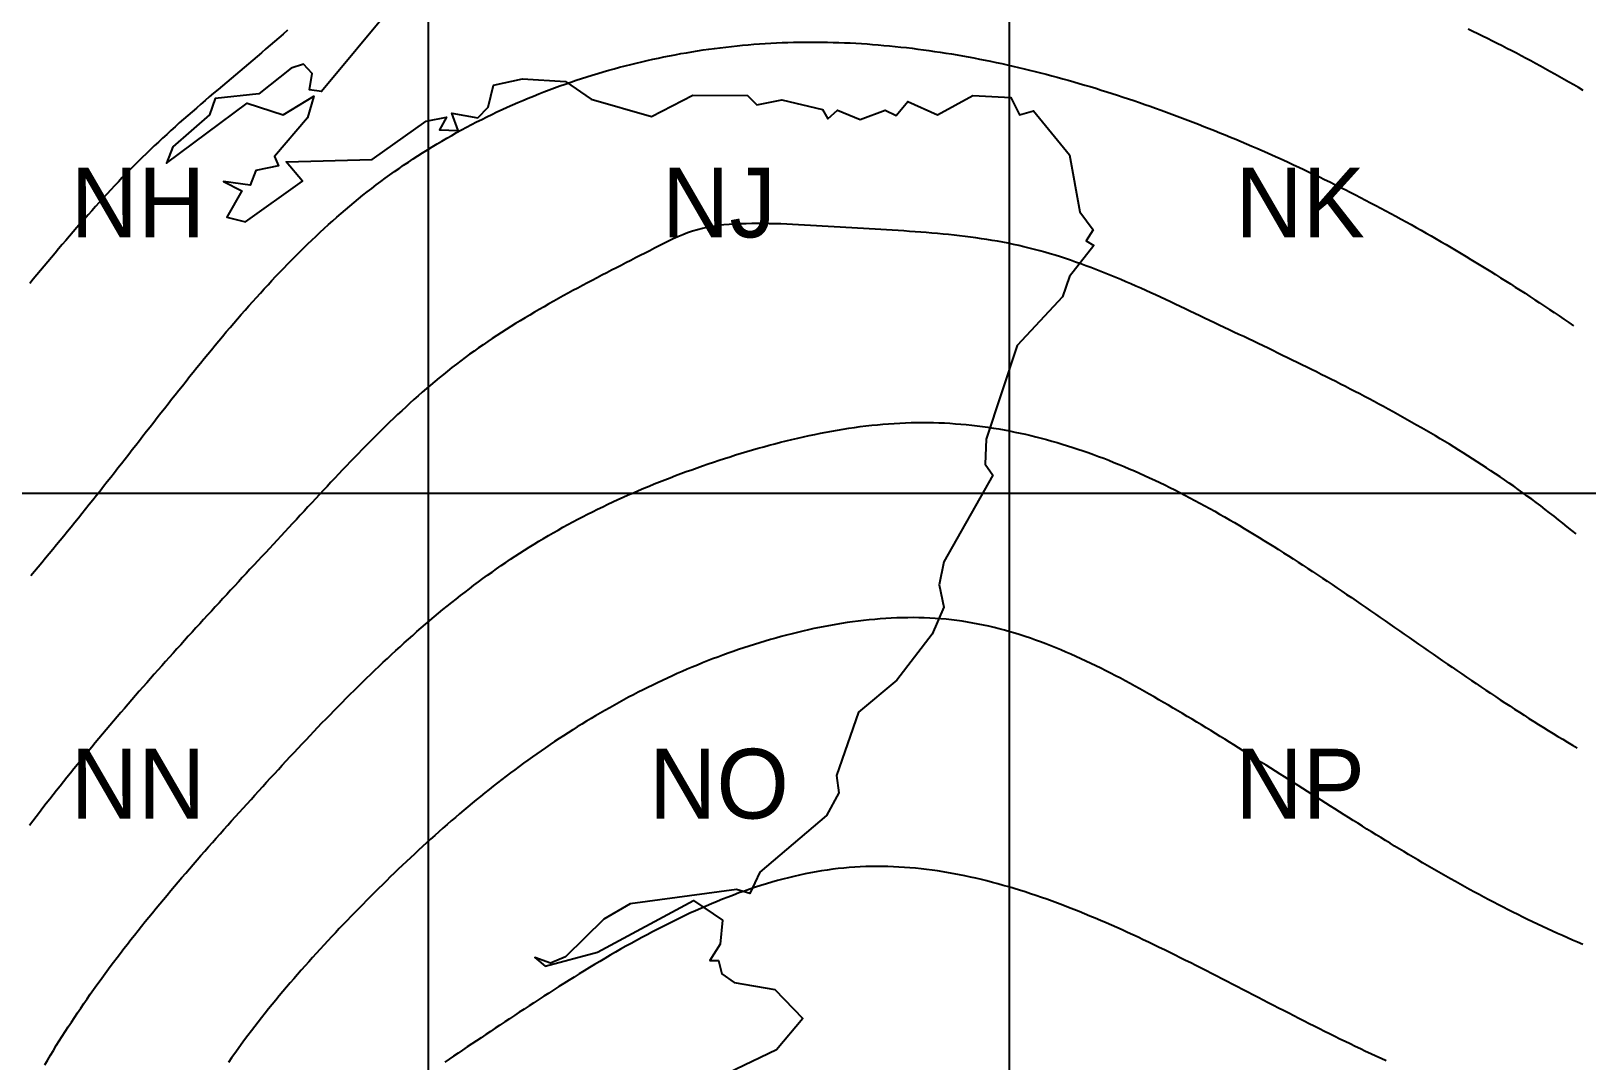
# Model space of a CAD drawing. Header units: metres. Extents: x -206260 to 760000, y -120000 to 1300000.
# Drawn here: x 231621 to 499353, y 702300 to 879497 of the extents above; entities that cross this region are included whole.
import ezdxf
from ezdxf.enums import TextEntityAlignment as Align

# ---------------------------------------------------------------- set-up
doc = ezdxf.new("R2010")
doc.units = ezdxf.units.M
for name, color, linetype in [('COASTLINE', 9, 'Continuous'), ('ISO_HALF', 8, 'Continuous'), ('ISO_WHOLE', 7, 'Continuous'), ('OS_GRID_100KM', 5, 'Continuous')]:
    doc.layers.add(name, color=color, linetype=linetype)

msp = doc.modelspace()

# ---------------------------------------------------------------- linework, layer by layer
at = {"layer": 'COASTLINE'}
msp.add_lwpolyline([(293800, 883800), (281600, 869100), (279500, 869400), (280000, 872200), (278500, 873800), (276400, 873100), (270800, 868700), (263300, 867900), (262300, 865100), (256000, 859600), (254900, 856800), (268800, 867100), (275000, 865100), (280300, 868300), (279200, 864600), (273500, 857900), (274200, 856300), (270300, 855500), (269300, 853000), (264700, 853600), (267900, 852000), (265300, 847500), (268500, 846700), (278300, 853700), (275500, 857000), (290300, 857400), (299600, 864000), (303100, 864700), (301900, 862500), (305100, 862400), (304000, 865400), (308500, 864600), (310300, 866400), (311200, 870200), (316200, 871300), (323600, 870800), (328000, 867800), (338400, 864800), (345500, 868500), (354900, 868400), (356500, 866800), (360800, 867700), (367800, 866000), (368700, 864400), (370400, 865900), (374300, 864300), (378600, 865900), (380500, 865000), (382500, 867400), (387600, 865100), (393700, 868400), (400200, 868100), (401700, 865100), (404100, 865800), (410300, 858200), (412100, 848400), (414400, 845300), (413200, 843400), (414500, 842600), (410300, 837300), (409100, 833800), (401300, 825400), (396000, 809300), (395800, 805000), (397100, 803100), (388700, 788200), (387900, 784200), (388700, 780400), (386700, 775700), (380600, 767800), (374000, 762300), (370200, 751400), (370600, 748400), (368500, 744500), (357000, 734800), (355300, 731100), (353000, 731800), (334700, 729300), (330200, 726700), (323600, 720200), (321000, 719100), (318300, 720100), (320100, 718600), (320100, 718600), (329100, 721000), (345600, 729900), (350600, 726500), (350200, 722400), (348400, 719600), (349900, 719600), (350500, 717300), (352600, 715800), (359600, 714600), (364400, 709600), (359900, 704200), (351500, 700200)], dxfattribs=at)
at = {"layer": 'ISO_HALF'}
for points in [[(275758.3, 879645.4), (275017.7, 878996.8), (274275.1, 878350.7), (273530.6, 877706.9), (272784.5, 877065.2), (272037, 876425.3), (271288.3, 875787), (270538.7, 875150.2), (269788.3, 874514.6), (269037.3, 873880), (268286.1, 873246.2), (267534.7, 872612.9), (266783.4, 871980.1), (266032.5, 871347.4), (265282.1, 870714.7), (264532.5, 870081.7), (263783.8, 869448.2), (263036.4, 868814.1), (262290.3, 868179.1), (261545.9, 867543), (260803.3, 866905.6), (260062.8, 866266.6), (259324.6, 865626), (258588.8, 864983.4), (257855.8, 864338.6), (257125.7, 863691.5), (256398.7, 863041.8), (255675.1, 862389.4), (254955, 861733.9), (254238.8, 861075.3), (253526.6, 860413.2), (252818.6, 859747.6), (252115, 859078.1), (251416.1, 858404.5), (250721.9, 857726.8), (250032.3, 857045.2), (249347.2, 856359.6), (248666.4, 855670.3), (247989.7, 854977.3), (247317.1, 854280.8), (246648.4, 853580.9), (245983.3, 852877.7), (245321.9, 852171.4), (244663.9, 851462), (244009.2, 850749.7), (243357.6, 850034.7), (242709.1, 849317), (242063.4, 848596.7), (241420.4, 847874), (240780, 847149), (240142, 846421.9), (239506.3, 845692.6), (238872.8, 844961.5), (238241.2, 844228.5), (237611.4, 843493.9), (236983.4, 842757.7), (236356.9, 842020.1), (235731.8, 841281.1), (235108, 840540.9), (234485.3, 839799.7), (233863.6, 839057.5), (233242.7, 838314.5), (232622.5, 837570.7), (232002.8, 836826.4), (231383.5, 836081.6)], [(498706.4, 869301.9), (497894.9, 869779.5), (497082.2, 870253.6), (496268.3, 870724.3), (495453.2, 871191.6), (494637, 871655.5), (493819.5, 872115.9), (493000.9, 872572.9), (492181.2, 873026.6), (491360.2, 873476.8), (490538, 873923.6), (489714.7, 874367.1), (488890.2, 874807.2), (488064.5, 875243.9), (487237.6, 875677.3), (486409.5, 876107.3), (485580.2, 876534), (484749.8, 876957.3), (483918.1, 877377.3), (483085.3, 877794), (482251.3, 878207.4), (481416, 878617.4), (480579.6, 879024.2), (479742, 879427.6), (478903.2, 879827.8)], [(497490.4, 792966), (496736.3, 793589.2), (495980.2, 794206.3), (495222.1, 794817.4), (494462.1, 795422.6), (493700.1, 796022), (492936.3, 796615.7), (492170.5, 797203.8), (491402.9, 797786.3), (490633.4, 798363.3), (489862.1, 798935), (489089.1, 799501.3), (488314.2, 800062.4), (487537.7, 800618.4), (486759.4, 801169.3), (485979.3, 801715.2), (485197.7, 802256.3), (484414.3, 802792.5), (483629.3, 803324.1), (482842.8, 803850.9), (482054.6, 804373.3), (481264.9, 804891.1), (480473.6, 805404.6), (479680.8, 805913.7), (478886.5, 806418.6), (478090.8, 806919.4), (477293.6, 807416.2), (476494.9, 807908.9), (475694.9, 808397.8), (474893.5, 808882.8), (474090.7, 809364.2), (473286.6, 809841.9), (472481.2, 810316), (471674.5, 810786.7), (470866.6, 811253.9), (470057.4, 811717.9), (469247, 812178.6), (468435.4, 812636.2), (467622.6, 813090.8), (466808.7, 813542.4), (465993.6, 813991), (465177.5, 814436.9), (464360.2, 814880), (463541.9, 815320.5), (462722.6, 815758.5), (461902.3, 816194), (461081, 816627), (460258.7, 817057.8), (459435.4, 817486.4), (458611.3, 817912.8), (457786.3, 818337.1), (456960.3, 818759.5), (456133.6, 819180), (455306, 819598.6), (454477.6, 820015.6), (453648.4, 820430.9), (452818.5, 820844.7), (451987.8, 821256.9), (451156.5, 821667.8), (450324.4, 822077.4), (449491.7, 822485.7), (448658.3, 822892.9), (447824.3, 823299.1), (446989.7, 823704.3), (446154.6, 824108.6), (445318.9, 824512), (444482.6, 824914.8), (443645.9, 825316.9), (442808.7, 825718.4), (441971, 826119.5), (441132.9, 826520.2), (440294.3, 826920.6), (439455.4, 827320.7), (438616.2, 827720.7), (437776.5, 828120.7), (436936.6, 828520.6), (436096.4, 828920.7), (435255.8, 829321), (434415.1, 829721.5), (433574.1, 830122.5), (432732.9, 830523.6), (431891.3, 830924.8), (431049.3, 831325.7), (430206.8, 831725.9), (429363.8, 832125.3), (428520.1, 832523.4), (427675.6, 832920), (426830.3, 833314.7), (425984.1, 833707.3), (425136.9, 834097.5), (424288.6, 834484.9), (423439.2, 834869.3), (422588.5, 835250.3), (421736.5, 835627.7), (420883, 836001.1), (420028.1, 836370.2), (419171.6, 836734.7), (418313.4, 837094.4), (417453.4, 837448.9), (416591.6, 837797.8), (415727.9, 838141), (414862.2, 838478.1), (413994.4, 838808.8), (413124.5, 839132.8), (412252.2, 839449.8), (411377.7, 839759.4), (410500.7, 840061.4), (409621.2, 840355.5), (408739.2, 840641.4), (407854.4, 840918.7), (406966.9, 841187.2), (406076.6, 841446.5), (405183.3, 841696.4), (404287, 841936.5), (403387.6, 842166.6), (402485.1, 842386.3), (401579.3, 842595.4), (400670.2, 842793.7), (399757.7, 842981.6), (398842, 843159.6), (397922.9, 843328), (397000.5, 843487.2), (396074.8, 843637.6), (395145.7, 843779.6), (394213.3, 843913.6), (393277.6, 844040), (392338.5, 844159.1), (391396.1, 844271.4), (390450.4, 844377.3), (389501.4, 844477.1), (388549, 844571.3), (387593.2, 844660.2), (386634.1, 844744.2), (385671.7, 844823.7), (384706, 844899.2), (383736.8, 844971), (382764.4, 845039.4), (381788.6, 845105), (380809.4, 845168), (379826.9, 845228.9), (378841, 845288.1), (377851.8, 845345.9), (376859.2, 845402.8), (375863.2, 845459.2), (374863.9, 845515.3), (373861.2, 845571.7), (372855.2, 845628.7), (371845.8, 845686.8), (370833, 845746.2), (369816.9, 845807.4), (368797.9, 845870), (367776.6, 845933.2), (366754, 845995.8), (365730.7, 846057), (364707.6, 846115.8), (363685.3, 846171.2), (362664.7, 846222.3), (361646.5, 846268.1), (360631.6, 846307.7), (359620.6, 846340), (358614.4, 846364.2), (357613.7, 846379.2), (356619.2, 846384.1), (355631.8, 846378), (354652.3, 846359.8), (353681.3, 846328.6), (352719.6, 846282.6), (351768.1, 846219.4), (350827.4, 846136.1), (349898.2, 846030.1), (348981.4, 845898.6), (348077.6, 845739.1), (347187.6, 845548.8), (346312.2, 845325), (345451.7, 845065.8), (344604.7, 844773.9), (343769.2, 844452.9), (342943.4, 844106.7), (342125.1, 843739.1), (341312.5, 843354), (340503.5, 842955.2), (339696.2, 842546.6), (338888.6, 842132), (338078.8, 841715), (337266.1, 841297.2), (336450.7, 840878.5), (335632.7, 840458.8), (334812.5, 840037.9), (333990.2, 839615.6), (333166, 839191.8), (332340.1, 838766.4), (331512.8, 838339.1), (330684.3, 837909.8), (329854.7, 837478.3), (329024.4, 837044.6), (328193.4, 836608.4), (327362.1, 836169.6), (326530.6, 835728), (325699.2, 835283.5), (324868, 834835.8), (324037.4, 834385), (323207.4, 833930.7), (322378.3, 833472.9), (321550.4, 833011.3), (320723.7, 832545.9), (319898.7, 832076.4), (319075.4, 831602.8), (318254, 831124.8), (317434.9, 830642.3), (316618.2, 830155.1), (315804.1, 829663.1), (314992.8, 829166.1), (314184.5, 828664), (313379.6, 828156.6), (312578.1, 827643.8), (311780.3, 827125.4), (310986.4, 826601.1), (310196.6, 826071), (309411.1, 825534.8), (308630.2, 824992.3), (307854, 824443.5), (307082.8, 823888.1), (306316.8, 823326), (305556.2, 822757.1), (304800.8, 822181.5), (304050.6, 821599.2), (303305.4, 821010.6), (302565, 820415.7), (301829.3, 819814.7), (301098.2, 819207.8), (300371.5, 818595.2), (299649.1, 817976.9), (298930.8, 817353.1), (298216.5, 816724.1), (297506.1, 816089.9), (296799.3, 815450.8), (296096.1, 814806.8), (295396.4, 814158.2), (294699.9, 813505.1), (294006.5, 812847.6), (293316.1, 812186), (292628.5, 811520.4), (291943.6, 810850.9), (291261.3, 810177.7), (290581.3, 809501), (289903.6, 808820.8), (289228.1, 808137.5), (288554.5, 807451.1), (287882.7, 806761.9), (287212.7, 806069.8), (286544.1, 805375.2), (285877, 804678.2), (285211.1, 803979), (284546.3, 803277.6), (283882.5, 802574.3), (283219.5, 801869.2), (282557.1, 801162.4), (281895.3, 800454.3), (281233.9, 799744.8), (280572.7, 799034.1), (279911.7, 798322.5), (279250.5, 797610.1), (278589.2, 796897), (277927.6, 796183.4), (277265.4, 795469.5), (276602.7, 794755.3), (275939.4, 794041), (275275.6, 793326.5), (274611.3, 792611.8), (273946.6, 791896.8), (273281.5, 791181.6), (272616.1, 790466.2), (271950.5, 789750.5), (271284.7, 789034.5), (270618.7, 788318.3), (269952.7, 787601.7), (269286.7, 786884.8), (268620.7, 786167.6), (267954.9, 785450), (267289.1, 784732.1), (266623.6, 784013.8), (265958.4, 783295.1), (265293.5, 782576), (264629, 781856.4), (263964.9, 781136.5), (263301.3, 780416.1), (262638.3, 779695.2), (261975.9, 778973.9), (261314.2, 778252.1), (260653.2, 777529.8), (259993, 776807), (259333.6, 776083.6), (258675.1, 775359.7), (258017.6, 774635.3), (257361.1, 773910.3), (256705.7, 773184.7), (256051.4, 772458.5), (255398.2, 771731.6), (254746.4, 771004.2), (254095.8, 770276.1), (253446.6, 769547.4), (252798.8, 768818), (252152.5, 768087.9), (251507.7, 767357.2), (250864.5, 766625.7), (250222.9, 765893.5), (249583, 765160.5), (248944.9, 764426.8), (248308.6, 763692.4), (247674.2, 762957.1), (247041.6, 762221.1), (246411, 761484.3), (245782.2, 760746.7), (245155.5, 760008.3), (244530.6, 759269), (243907.8, 758529), (243286.9, 757788.1), (242668.1, 757046.4), (242051.2, 756303.9), (241436.5, 755560.4), (240823.8, 754816.2), (240213.2, 754071.1), (239604.7, 753325.1), (238998.3, 752578.2), (238394.1, 751830.4), (237792.1, 751081.8), (237192.2, 750332.2), (236594.5, 749581.8), (235999.1, 748830.4), (235405.9, 748078.1), (234814.9, 747324.9), (234226.3, 746570.7), (233639.9, 745815.6), (233055.8, 745059.6), (232474.1, 744302.5), (231894.7, 743544.6), (231317.7, 742785.6)], [(498644.6, 722349.3), (497766.3, 722718.6), (496891.2, 723092.2), (496019.4, 723470), (495150.7, 723851.9), (494285.1, 724237.9), (493422.5, 724627.8), (492562.9, 725021.7), (491706.2, 725419.4), (490852.4, 725820.8), (490001.3, 726226), (489153, 726634.8), (488307.3, 727047.1), (487464.3, 727463), (486623.8, 727882.2), (485785.8, 728304.8), (484950.3, 728730.7), (484117.1, 729159.8), (483286.3, 729592), (482457.7, 730027.3), (481631.3, 730465.7), (480807, 730906.9), (479984.8, 731351), (479164.7, 731797.9), (478346.5, 732247.5), (477530.2, 732699.8), (476715.7, 733154.6), (475903.1, 733612), (475092.1, 734071.8), (474282.8, 734534), (473475.1, 734998.5), (472669, 735465.2), (471864.3, 735934.1), (471061.1, 736405.1), (470259.2, 736878.1), (469458.7, 737353), (468659.3, 737829.9), (467861.2, 738308.5), (467064.2, 738788.9), (466268.3, 739271), (465473.4, 739754.7), (464679.4, 740239.9), (463886.3, 740726.6), (463094.1, 741214.7), (462302.6, 741704.1), (461511.8, 742194.8), (460721.7, 742686.7), (459932.2, 743179.7), (459143.2, 743673.7), (458354.7, 744168.7), (457566.6, 744664.6), (456778.9, 745161.4), (455991.4, 745658.9), (455204.2, 746157.1), (454417.2, 746656), (453630.3, 747155.4), (452843.4, 747655.3), (452056.6, 748155.6), (451269.7, 748656.3), (450482.6, 749157.3), (449695.4, 749658.5), (448908, 750159.8), (448120.2, 750661.2), (447332.1, 751162.5), (446543.6, 751663.9), (445754.6, 752165), (444965, 752666), (444174.9, 753166.7), (443384.1, 753667.1), (442592.6, 754167), (441800.3, 754666.5), (441007.2, 755165.3), (440213.2, 755663.6), (439418.3, 756161.2), (438622.3, 756658), (437825.3, 757154), (437027.1, 757649), (436227.8, 758143.1), (435427.2, 758636.2), (434625.2, 759128.1), (433822, 759618.9), (433017.3, 760108.4), (432211.1, 760596.6), (431403.3, 761083.3), (430594, 761568.7), (429783, 762052.4), (428970.2, 762534.6), (428155.7, 763015.2), (427339.3, 763493.9), (426521.1, 763970.9), (425700.9, 764445.8), (424878.7, 764918.4), (424054.5, 765388.4), (423228.2, 765855.4), (422399.9, 766319.1), (421569.5, 766779.1), (420736.9, 767235.2), (419902.2, 767687), (419065.3, 768134.2), (418226.1, 768576.5), (417384.7, 769013.6), (416541, 769445), (415695, 769870.6), (414846.6, 770289.9), (413995.8, 770702.7), (413142.6, 771108.7), (412287, 771507.4), (411428.9, 771898.6), (410568.3, 772281.9), (409705.1, 772657.1), (408839.4, 773023.8), (407971.1, 773381.7), (407100.1, 773730.4), (406226.5, 774069.7), (405350.1, 774399.2), (404471.1, 774718.5), (403589.3, 775027.5), (402704.7, 775325.6), (401817.2, 775612.7), (400926.9, 775888.3), (400033.8, 776152.2), (399137.7, 776404.1), (398238.7, 776643.5), (397336.7, 776870.3), (396431.7, 777084), (395523.6, 777284.4), (394612.5, 777471), (393698.3, 777643.7), (392780.9, 777802), (391860.4, 777945.7), (390936.6, 778074.4), (390009.7, 778187.8), (389079.6, 778285.9), (388146.6, 778368.9), (387210.9, 778437.1), (386272.6, 778490.8), (385332, 778530.1), (384389.3, 778555.3), (383444.6, 778566.7), (382498.1, 778564.4), (381550.1, 778548.8), (380600.8, 778520.1), (379650.3, 778478.5), (378698.8, 778424.2), (377746.6, 778357.6), (376793.8, 778278.8), (375840.6, 778188.2), (374887.2, 778085.8), (373933.9, 777972.1), (372980.8, 777847.1), (372028.1, 777711.3), (371076.1, 777564.7), (370124.8, 777407.8), (369174.6, 777240.6), (368225.5, 777063.4), (367277.9, 776876.6), (366331.9, 776680.2), (365387.6, 776474.7), (364445.4, 776260.1), (363505.3, 776036.8), (362567.7, 775805), (361632.6, 775565), (360700.3, 775316.9), (359771, 775061.1), (358844.8, 774797.8), (357922.1, 774527.1), (357002.9, 774249.5), (356087.5, 773965), (355176, 773674), (354268.6, 773376.5), (353365.1, 773072.7), (352465.7, 772762.5), (351570.2, 772446.1), (350678.7, 772123.4), (349791, 771794.5), (348907.2, 771459.5), (348027.2, 771118.4), (347151, 770771.1), (346278.6, 770417.9), (345409.9, 770058.7), (344544.9, 769693.5), (343683.6, 769322.4), (342825.9, 768945.5), (341971.9, 768562.8), (341121.4, 768174.3), (340274.5, 767780), (339431.1, 767380.1), (338591.3, 766974.6), (337754.8, 766563.4), (336921.8, 766146.7), (336092.2, 765724.5), (335266, 765296.8), (334443.2, 764863.7), (333623.6, 764425.3), (332807.3, 763981.4), (331994.3, 763532.3), (331184.4, 763078), (330377.8, 762618.4), (329574.3, 762153.7), (328774, 761683.8), (327976.7, 761208.9), (327182.6, 760728.9), (326391.4, 760244), (325603.3, 759754.1), (324818.1, 759259.3), (324035.9, 758759.6), (323256.6, 758255.1), (322480.2, 757745.8), (321706.6, 757231.8), (320935.9, 756713.1), (320167.9, 756189.8), (319402.7, 755661.9), (318640.3, 755129.4), (317880.5, 754592.3), (317123.4, 754050.9), (316369, 753504.9), (315617.2, 752954.6), (314867.9, 752400), (314121.2, 751841), (313377, 751277.8), (312635.3, 750710.4), (311896.1, 750138.8), (311159.2, 749563.1), (310424.8, 748983.3), (309692.8, 748399.4), (308963.1, 747811.5), (308235.6, 747219.7), (307510.5, 746624), (306787.6, 746024.4), (306066.9, 745421), (305348.4, 744813.8), (304632.1, 744202.9), (303917.9, 743588.2), (303205.7, 742969.9), (302495.7, 742348), (301787.6, 741722.6), (301081.6, 741093.6), (300377.5, 740461.1), (299675.4, 739825.2), (298975.2, 739185.9), (298276.8, 738543.2), (297580.3, 737897.3), (296885.7, 737248), (296192.8, 736595.6), (295501.6, 735939.9), (294812.2, 735281.2), (294124.5, 734619.3), (293438.5, 733954.4), (292754.1, 733286.5), (292071.2, 732615.6), (291390, 731941.8), (290710.3, 731265.1), (290032.1, 730585.6), (289355.5, 729903.3), (288680.2, 729218.3), (288006.4, 728530.5), (287334, 727840.1), (286662.9, 727147.1), (285993.2, 726451.4), (285325, 725753.2), (284658.4, 725052.5), (283993.6, 724349.1), (283330.7, 723643.1), (282669.9, 722934.6), (282011.2, 722223.4), (281354.9, 721509.6), (280701.1, 720793.3), (280049.9, 720074.3), (279401.5, 719352.7), (278756, 718628.5), (278113.5, 717901.7), (277474.3, 717172.3), (276838.3, 716440.2), (276205.8, 715705.6), (275577, 714968.3), (274951.9, 714228.3), (274330.7, 713485.8), (273713.5, 712740.6), (273100.6, 711992.7), (272491.9, 711242.3), (271887.7, 710489.1), (271288.1, 709733.3), (270693.3, 708974.9), (270103.4, 708213.8), (269518.5, 707450.1), (268938.7, 706683.7), (268364.3, 705914.6), (267795.4, 705142.9), (267232, 704368.5), (266674.4, 703591.4), (266122.7, 702811.7), (265576.9, 702029.3)]]:
    msp.add_lwpolyline(points, dxfattribs=at)
at = {"layer": 'ISO_WHOLE'}
for points in [[(231559, 785806.9), (232191.5, 786564.8), (232823.9, 787323.6), (233456.2, 788083.3), (234088.2, 788844), (234719.9, 789605.8), (235351.2, 790368.7), (235981.9, 791132.7), (236612.1, 791898), (237241.5, 792664.7), (237870.2, 793432.6), (238498, 794202), (239124.8, 794973), (239750.6, 795745.4), (240375.2, 796519.5), (240998.7, 797295.2), (241620.9, 798072.5), (242242.1, 798851.3), (242862.2, 799631.5), (243481.4, 800412.9), (244099.8, 801195.5), (244717.4, 801979.2), (245334.3, 802763.8), (245950.7, 803549.2), (246566.5, 804335.3), (247181.9, 805122.1), (247797, 805909.4), (248411.8, 806697.1), (249026.4, 807485.1), (249640.9, 808273.3), (250255.4, 809061.5), (250870, 809849.8), (251484.7, 810637.9), (252099.6, 811425.7), (252714.9, 812213.3), (253330.6, 813000.3), (253946.7, 813786.8), (254563.5, 814572.7), (255180.8, 815357.7), (255798.9, 816141.9), (256417.9, 816925.1), (257037.7, 817707.2), (257658.5, 818488.1), (258280.3, 819267.6), (258903.3, 820045.8), (259527.6, 820822.4), (260153.1, 821597.3), (260780, 822370.6), (261408.4, 823141.9), (262038.4, 823911.4), (262670, 824678.7), (263303.4, 825443.9), (263938.5, 826206.8), (264575.6, 826967.3), (265214.6, 827725.3), (265855.6, 828480.7), (266498.9, 829233.3), (267144.3, 829983.2), (267792, 830730.1), (268442.2, 831474), (269094.8, 832214.8), (269749.9, 832952.3), (270407.7, 833686.4), (271068.2, 834417.1), (271731.5, 835144.2), (272397.7, 835867.7), (273066.9, 836587.3), (273739.1, 837303), (274414.4, 838014.8), (275093, 838722.4), (275774.9, 839425.8), (276460.1, 840124.9), (277148.8, 840819.6), (277841.1, 841509.7), (278537, 842195.1), (279236.6, 842875.8), (279940, 843551.7), (280647.3, 844222.6), (281358.6, 844888.4), (282073.8, 845549), (282793.3, 846204.3), (283516.9, 846854.2), (284244.8, 847498.6), (284977.1, 848137.4), (285713.9, 848770.4), (286455.2, 849397.7), (287201.1, 850019), (287951.8, 850634.2), (288707.2, 851243.3), (289467.5, 851846.1), (290232.8, 852442.6), (291003.1, 853032.6), (291778.5, 853616), (292559.1, 854192.7), (293344.9, 854762.7), (294135.7, 855326), (294931.5, 855882.5), (295732.3, 856432.3), (296538, 856975.4), (297348.5, 857511.7), (298163.7, 858041.2), (298983.5, 858563.9), (299808, 859079.8), (300636.9, 859588.8), (301470.4, 860091.1), (302308.2, 860586.5), (303150.3, 861075.1), (303996.6, 861556.8), (304847.2, 862031.7), (305701.8, 862499.6), (306560.5, 862960.7), (307423.1, 863414.8), (308289.7, 863862.1), (309160, 864302.4), (310034.1, 864735.8), (310911.9, 865162.2), (311793.4, 865581.7), (312678.3, 865994.2), (313566.8, 866399.7), (314458.6, 866798.2), (315353.8, 867189.7), (316252.2, 867574.1), (317153.9, 867951.6), (318058.7, 868322), (318966.5, 868685.3), (319877.3, 869041.6), (320791.1, 869390.8), (321707.7, 869733), (322627, 870068), (323549.1, 870395.9), (324473.8, 870716.7), (325401.1, 871030.3), (326330.9, 871336.8), (327263.1, 871636.2), (328197.7, 871928.4), (329134.6, 872213.4), (330073.7, 872491.2), (331014.9, 872761.8), (331958.3, 873025.2), (332903.6, 873281.4), (333850.9, 873530.4), (334800, 873772.1), (335751, 874006.5), (336703.7, 874233.7), (337658.1, 874453.6), (338614, 874666.2), (339571.5, 874871.5), (340530.4, 875069.4), (341490.7, 875260.1), (342452.4, 875443.4), (343415.2, 875619.4), (344379.3, 875788), (345344.5, 875949.2), (346310.7, 876103), (347277.8, 876249.5), (348245.9, 876388.5), (349214.8, 876520.1), (350184.4, 876644.3), (351154.7, 876761.1), (352125.7, 876870.4), (353097.2, 876972.2), (354069.2, 877066.6), (355041.5, 877153.5), (356014.3, 877232.9), (356987.3, 877304.7), (357960.5, 877369.1), (358933.8, 877425.9), (359907.2, 877475.2), (360880.6, 877517), (361854, 877551.3), (362827.4, 877578.2), (363800.8, 877597.8), (364774.1, 877610.2), (365747.4, 877615.3), (366720.5, 877613.2), (367693.6, 877604.1), (368666.5, 877587.9), (369639.3, 877564.7), (370611.9, 877534.6), (371584.3, 877497.6), (372556.5, 877453.8), (373528.5, 877403.2), (374500.3, 877346), (375471.8, 877282.1), (376442.9, 877211.6), (377413.8, 877134.6), (378384.4, 877051.1), (379354.6, 876961.2), (380324.5, 876865), (381294, 876762.4), (382263.1, 876653.7), (383231.7, 876538.7), (384200, 876417.6), (385167.7, 876290.5), (386135, 876157.3), (387101.8, 876018.2), (388068.1, 875873.2), (389033.8, 875722.4), (389999, 875565.8), (390963.6, 875403.4), (391927.7, 875235.4), (392891.1, 875061.8), (393853.8, 874882.7), (394816, 874698), (395777.4, 874508), (396738.2, 874312.5), (397698.2, 874111.8), (398657.5, 873905.7), (399616.1, 873694.5), (400573.9, 873478.1), (401530.9, 873256.7), (402487.1, 873030.2), (403442.5, 872798.7), (404397, 872562.4), (405350.7, 872321.1), (406303.4, 872075.1), (407255.3, 871824.3), (408206.3, 871568.9), (409156.3, 871308.8), (410105.3, 871044.2), (411053.4, 870775), (412000.5, 870501.4), (412946.5, 870223.4), (413891.5, 869941), (414835.4, 869654.4), (415778.3, 869363.5), (416720.1, 869068.5), (417660.7, 868769.4), (418600.2, 868466.2), (419538.6, 868159.1), (420475.8, 867848), (421411.8, 867533), (422346.5, 867214.2), (423280.1, 866891.6), (424212.4, 866565.4), (425143.4, 866235.4), (426073.1, 865901.9), (427001.5, 865564.9), (427928.6, 865224.4), (428854.3, 864880.5), (429778.7, 864533.2), (430701.6, 864182.6), (431623.2, 863828.8), (432543.3, 863471.7), (433462, 863111.5), (434379.3, 862748.2), (435295.2, 862381.7), (436209.6, 862012), (437122.7, 861639.3), (438034.4, 861263.4), (438944.6, 860884.3), (439853.5, 860502.2), (440761, 860116.9), (441667.1, 859728.6), (442571.8, 859337.1), (443475.2, 858942.6), (444377.3, 858545), (445277.9, 858144.4), (446177.2, 857740.7), (447075.2, 857333.9), (447971.9, 856924.1), (448867.2, 856511.3), (449761.2, 856095.4), (450653.8, 855676.6), (451545.2, 855254.7), (452435.2, 854829.8), (453324, 854401.9), (454211.4, 853971), (455097.6, 853537.2), (455982.4, 853100.4), (456866, 852660.6), (457748.3, 852217.9), (458629.4, 851772.2), (459509.1, 851323.6), (460387.7, 850872.1), (461264.9, 850417.6), (462141, 849960.2), (463015.7, 849499.9), (463889.3, 849036.7), (464761.6, 848570.7), (465632.7, 848101.7), (466502.6, 847629.9), (467371.2, 847155.2), (468238.7, 846677.6), (469105, 846197.2), (469970, 845714), (470833.9, 845227.9), (471696.6, 844739), (472558.1, 844247.3), (473418.5, 843752.7), (474277.6, 843255.4), (475135.6, 842755.3), (475992.5, 842252.3), (476848.2, 841746.6), (477702.8, 841238.1), (478556.2, 840726.9), (479408.5, 840212.9), (480259.6, 839696.2), (481109.7, 839176.7), (481958.6, 838654.5), (482806.4, 838129.5), (483653.1, 837601.9), (484498.8, 837071.5), (485343.3, 836538.5), (486186.7, 836002.7), (487029.1, 835464.3), (487870.3, 834923.2), (488710.5, 834379.4), (489549.7, 833833), (490387.8, 833283.9), (491224.8, 832732.1), (492060.8, 832177.8), (492895.7, 831620.8), (493729.6, 831061.1), (494562.5, 830498.9), (495394.3, 829934.1), (496225.1, 829366.6), (497054.9, 828796.6)], [(233987.6, 701628.8), (234471.9, 702455.5), (234961.8, 703279.7), (235457.4, 704101.5), (235958.5, 704920.9), (236465.1, 705737.8), (236977, 706552.5), (237494.2, 707364.8), (238016.6, 708174.9), (238544.1, 708982.7), (239076.5, 709788.4), (239613.9, 710591.8), (240156.1, 711393.2), (240703.1, 712192.4), (241254.7, 712989.6), (241810.9, 713784.8), (242371.6, 714577.9), (242936.6, 715369.1), (243506, 716158.4), (244079.5, 716945.8), (244657.2, 717731.3), (245238.9, 718515.1), (245824.6, 719297), (246414.1, 720077.2), (247007.4, 720855.7), (247604.4, 721632.5), (248205, 722407.7), (248809.1, 723181.2), (249416.6, 723953.2), (250027.4, 724723.6), (250641.5, 725492.6), (251258.7, 726260), (251879, 727026), (252502.3, 727790.7), (253128.4, 728553.9), (253757.4, 729315.9), (254389, 730076.5), (255023.3, 730835.9), (255660.2, 731594), (256299.4, 732351), (256941.1, 733106.8), (257585, 733861.4), (258231.1, 734615), (258879.2, 735367.6), (259529.4, 736119.1), (260181.5, 736869.6), (260835.5, 737619.2), (261491.1, 738367.9), (262148.5, 739115.7), (262807.4, 739862.6), (263467.7, 740608.8), (264129.5, 741354.2), (264792.6, 742098.8), (265456.8, 742842.7), (266122.2, 743586), (266788.7, 744328.6), (267456, 745070.6), (268124.3, 745812.1), (268793.3, 746553), (269463, 747293.4), (270133.3, 748033.3), (270804.4, 748772.6), (271476.3, 749511.1), (272149, 750248.9), (272822.5, 750985.7), (273497, 751721.6), (274172.4, 752456.4), (274848.7, 753190), (275526.2, 753922.4), (276204.7, 754653.4), (276884.3, 755383), (277565.2, 756111.1), (278247.2, 756837.6), (278930.6, 757562.4), (279615.2, 758285.4), (280301.2, 759006.5), (280988.6, 759725.7), (281677.5, 760442.8), (282367.9, 761157.8), (283059.8, 761870.5), (283753.3, 762581), (284448.4, 763289), (285145.3, 763994.5), (285843.8, 764697.4), (286544.2, 765397.6), (287246.3, 766095.1), (287950.3, 766789.7), (288656.2, 767481.4), (289364.1, 768170.1), (290074, 768855.6), (290785.9, 769537.9), (291500, 770216.9), (292216.1, 770892.5), (292934.5, 771564.7), (293655, 772233.2), (294377.9, 772898.1), (295103.1, 773559.3), (295830.6, 774216.6), (296560.6, 774870), (297293, 775519.4), (298028, 776164.7), (298765.4, 776805.8), (299505.5, 777442.6), (300248.2, 778075), (300993.6, 778703), (301741.8, 779326.4), (302492.7, 779945.2), (303246.4, 780559.2), (304003.1, 781168.5), (304762.6, 781772.8), (305525.1, 782372.1), (306290.6, 782966.4), (307059.2, 783555.5), (307830.8, 784139.3), (308605.6, 784717.7), (309383.6, 785290.7), (310164.8, 785858.2), (310949.4, 786420.1), (311737.2, 786976.2), (312528.4, 787526.6), (313323.1, 788071.1), (314121.2, 788609.6), (314922.8, 789142), (315728, 789668.3), (316536.7, 790188.3), (317349.2, 790702), (318165.3, 791209.3), (318985.1, 791710), (319808.7, 792204.3), (320636.1, 792692.2), (321467.2, 793173.7), (322302, 793648.9), (323140.5, 794118), (323982.8, 794580.9), (324828.8, 795037.7), (325678.5, 795488.5), (326531.9, 795933.4), (327389, 796372.5), (328249.8, 796805.7), (329114.2, 797233.2), (329982.4, 797655.1), (330854.3, 798071.4), (331729.8, 798482.2), (332609, 798887.5), (333491.9, 799287.5), (334378.4, 799682.1), (335268.5, 800071.5), (336162.4, 800455.8), (337059.8, 800834.9), (337960.9, 801209.1), (338865.7, 801578.2), (339774, 801942.5), (340686, 802302), (341601.6, 802656.7), (342520.8, 803006.7), (343443.6, 803352.2), (344370, 803693.1), (345300, 804029.5), (346233.6, 804361.5), (347170.8, 804689.2), (348111.6, 805012.6), (349055.9, 805331.8), (350003.7, 805646.7), (350954.7, 805956.9), (351908.9, 806262.4), (352865.9, 806562.9), (353825.8, 806858.1), (354788.2, 807147.8), (355753.1, 807431.9), (356720.2, 807709.9), (357689.4, 807981.8), (358660.5, 808247.3), (359633.3, 808506.2), (360607.8, 808758.2), (361583.6, 809003.1), (362560.6, 809240.7), (363538.7, 809470.8), (364517.6, 809693.1), (365497.3, 809907.3), (366477.5, 810113.4), (367458.1, 810311), (368438.9, 810499.9), (369419.7, 810679.9), (370400.4, 810850.7), (371380.7, 811012.2), (372360.6, 811164.1), (373339.8, 811306.1), (374318.2, 811438.1), (375295.6, 811559.8), (376271.8, 811671), (377246.7, 811771.4), (378220, 811860.8), (379191.7, 811939.1), (380161.6, 812005.9), (381129.4, 812061), (382095, 812104.3), (383058.2, 812135.4), (384018.9, 812154.2), (384977.1, 812160.8), (385932.7, 812155.1), (386885.9, 812137.4), (387836.5, 812107.8), (388784.7, 812066.4), (389730.4, 812013.3), (390673.8, 811948.7), (391614.7, 811872.7), (392553.3, 811785.5), (393489.5, 811687.1), (394423.4, 811577.7), (395355.1, 811457.4), (396284.4, 811326.4), (397211.6, 811184.7), (398136.5, 811032.6), (399059.2, 810870), (399979.7, 810697.3), (400898.1, 810514.4), (401814.4, 810321.6), (402728.6, 810118.9), (403640.7, 809906.5), (404550.8, 809684.5), (405458.8, 809453.1), (406364.8, 809212.3), (407268.9, 808962.3), (408171, 808703.2), (409071.2, 808435.2), (409969.5, 808158.4), (410865.9, 807872.9), (411760.5, 807578.8), (412653.2, 807276.3), (413544.1, 806965.6), (414433.3, 806646.6), (415320.7, 806319.6), (416206.3, 805984.7), (417090.3, 805642), (417972.5, 805291.7), (418853.1, 804933.8), (419732.1, 804568.6), (420609.5, 804196.1), (421485.3, 803816.4), (422359.5, 803429.8), (423232.1, 803036.2), (424103.3, 802635.9), (424973, 802229), (425841.2, 801815.7), (426708, 801395.9), (427573.3, 800969.9), (428437.3, 800537.8), (429299.9, 800099.8), (430161.2, 799655.9), (431021.1, 799206.3), (431879.8, 798751.1), (432737.1, 798290.4), (433593.3, 797824.4), (434448.2, 797353.3), (435301.9, 796877), (436154.4, 796395.8), (437005.8, 795909.8), (437856.1, 795419.1), (438705.3, 794923.9), (439553.4, 794424.3), (440400.4, 793920.3), (441246.4, 793412.2), (442091.5, 792900.1), (442935.5, 792384), (443778.6, 791864.2), (444620.8, 791340.7), (445462, 790813.7), (446302.4, 790283.3), (447141.9, 789749.7), (447980.6, 789212.9), (448818.4, 788673.1), (449655.5, 788130.5), (450491.9, 787585.1), (451327.5, 787037.1), (452162.4, 786486.6), (452996.6, 785933.8), (453830.1, 785378.7), (454663, 784821.5), (455495.3, 784262.4), (456327, 783701.4), (457158.1, 783138.7), (457988.7, 782574.4), (458818.8, 782008.7), (459648.4, 781441.7), (460477.5, 780873.5), (461306.2, 780304.2), (462134.5, 779733.9), (462962.3, 779162.9), (463789.8, 778591.2), (464617, 778018.9), (465443.8, 777446.2), (466270.3, 776873.3), (467096.6, 776300.1), (467922.6, 775727), (468748.4, 775153.9), (469574, 774581.1), (470399.4, 774008.6), (471224.6, 773436.6), (472049.8, 772865.2), (472874.8, 772294.6), (473699.8, 771724.8), (474524.6, 771156.1), (475349.5, 770588.5), (476174.4, 770022.1), (476999.3, 769457.1), (477824.2, 768893.7), (478649.2, 768331.9), (479474.3, 767771.8), (480299.5, 767213.7), (481124.8, 766657.6), (481950.3, 766103.7), (482776, 765552.1), (483601.9, 765002.9), (484428.1, 764456.3), (485254.5, 763912.3), (486081.2, 763371.1), (486908.2, 762832.9), (487735.5, 762297.8), (488563.2, 761765.8), (489391.3, 761237.2), (490219.8, 760712.1), (491048.7, 760190.5), (491878.1, 759672.6), (492707.9, 759158.6), (493538.3, 758648.6), (494369.2, 758142.6), (495200.7, 757640.9), (496032.7, 757143.6), (496865.3, 756650.7), (497698.6, 756162.5)], [(464816.4, 702285.2), (463926.7, 702692.9), (463038.3, 703103.9), (462151.2, 703518.1), (461265.2, 703935.5), (460380.3, 704355.9), (459496.3, 704779.2), (458613.2, 705205.3), (457731, 705634), (456849.4, 706065.3), (455968.4, 706499.1), (455087.9, 706935.1), (454207.9, 707373.3), (453328.1, 707813.6), (452448.7, 708255.9), (451569.3, 708700), (450690.1, 709145.8), (449810.8, 709593.2), (448931.4, 710042.2), (448051.8, 710492.5), (447171.9, 710944), (446291.6, 711396.7), (445410.8, 711850.4), (444529.4, 712305), (443647.4, 712760.3), (442764.6, 713216.4), (441881, 713673), (440996.5, 714130), (440110.9, 714587.3), (439224.2, 715044.9), (438336.3, 715502.5), (437447.1, 715960), (436556.5, 716417.4), (435664.5, 716874.6), (434770.9, 717331.3), (433875.7, 717787.4), (432979, 718242.7), (432080.9, 718696.9), (431181.2, 719149.9), (430280.1, 719601.4), (429377.5, 720051.1), (428473.5, 720499), (427568.1, 720944.7), (426661.3, 721388), (425753.2, 721828.7), (424843.7, 722266.7), (423932.9, 722701.6), (423020.8, 723133.3), (422107.4, 723561.6), (421192.8, 723986.1), (420276.9, 724406.8), (419359.8, 724823.4), (418441.5, 725235.6), (417522.1, 725643.3), (416601.5, 726046.2), (415679.8, 726444.1), (414756.9, 726836.8), (413833, 727224.1), (412908, 727605.7), (411981.9, 727981.5), (411054.9, 728351.2), (410126.8, 728714.6), (409197.7, 729071.4), (408267.7, 729421.6), (407336.7, 729764.7), (406404.8, 730100.7), (405472, 730429.3), (404538.3, 730750.3), (403603.8, 731063.5), (402668.4, 731368.6), (401732.2, 731665.4), (400795.2, 731953.7), (399857.4, 732233.4), (398918.8, 732504.1), (397979.6, 732765.6), (397039.6, 733017.8), (396098.9, 733260.4), (395157.5, 733493.2), (394215.5, 733716), (393272.9, 733928.5), (392329.6, 734130.6), (391385.8, 734322), (390441.4, 734502.5), (389496.4, 734671.9), (388550.9, 734830), (387604.9, 734976.5), (386658.4, 735111.2), (385711.5, 735234), (384764.1, 735344.5), (383816.2, 735442.6), (382868, 735528.1), (381919.4, 735600.7), (380970.4, 735660.2), (380021.1, 735706.4), (379071.5, 735739.1), (378121.6, 735758), (377171.3, 735763), (376220.9, 735753.8), (375270.2, 735730.2), (374319.3, 735692), (373368.1, 735638.9), (372416.8, 735570.8), (371465.4, 735487.5), (370513.8, 735388.6), (369562.1, 735274.1), (368610.4, 735144.2), (367658.7, 734999.1), (366707.1, 734839.2), (365755.6, 734664.6), (364804.4, 734475.7), (363853.5, 734272.8), (362902.9, 734056.1), (361952.7, 733825.9), (361003, 733582.5), (360053.9, 733326.2), (359105.4, 733057.2), (358157.6, 732775.8), (357210.6, 732482.2), (356264.4, 732176.9), (355319, 731860), (354374.7, 731531.8), (353431.3, 731192.5), (352489.1, 730842.6), (351548, 730482.2), (350608.1, 730111.6), (349669.5, 729731.1), (348732.3, 729340.9), (347796.5, 728941.4), (346862.2, 728532.9), (345929.5, 728115.5), (344998.4, 727689.6), (344069, 727255.4), (343141.3, 726813.3), (342215.5, 726363.5), (341291.6, 725906.3), (340369.6, 725441.9), (339449.7, 724970.6), (338531.8, 724492.7), (337616.1, 724008.6), (336702.7, 723518.4), (335791.5, 723022.4), (334882.7, 722520.9), (333976.4, 722014.2), (333072.5, 721502.6), (332171.2, 720986.3), (331272.5, 720465.6), (330376.6, 719940.8), (329483.4, 719412.2), (328593, 718880), (327705.5, 718344.6), (326821, 717806.1), (325939.5, 717264.9), (325061.1, 716721.3), (324185.9, 716175.4), (323313.9, 715627.7), (322445.2, 715078.4), (321579.9, 714527.7), (320718, 713975.9), (319859.6, 713423.3), (319004.8, 712870.2), (318153.6, 712316.9), (317306.1, 711763.5), (316462.4, 711210.5), (315622.5, 710658.1), (314786.5, 710106.6), (313954.5, 709556.1), (313126.6, 709007.1), (312302.7, 708459.8), (311483, 707914.4), (310667.5, 707371.3), (309856.3, 706830.6), (309049.5, 706292.8), (308247.1, 705758.1), (307449.3, 705226.6), (306656.2, 704698.5), (305868.7, 704172.3), (305088.1, 703646.3), (304315.3, 703118.8), (303551.4, 702588.2), (302797.6, 702052.7)]]:
    msp.add_lwpolyline(points, dxfattribs=at)
at = {"layer": 'OS_GRID_100KM'}
for p, q in [((300000, 0), (300000, 1300000)), ((400000, 0), (400000, 1300000)), ((0, 800000), (700000, 800000))]:
    msp.add_line(p, q, dxfattribs=at)

# ---------------------------------------------------------------- texts
for s, p in [('NH', (250000, 850000)), ('NJ', (350000, 850000)), ('NK', (450000, 850000)), ('NN', (250000, 750000)), ('NO', (350000, 750000)), ('NP', (450000, 750000))]:
    msp.add_text(s, height=12000, dxfattribs=at).set_placement(p, align=Align.MIDDLE_CENTER)

doc.saveas('drawing.dxf')
